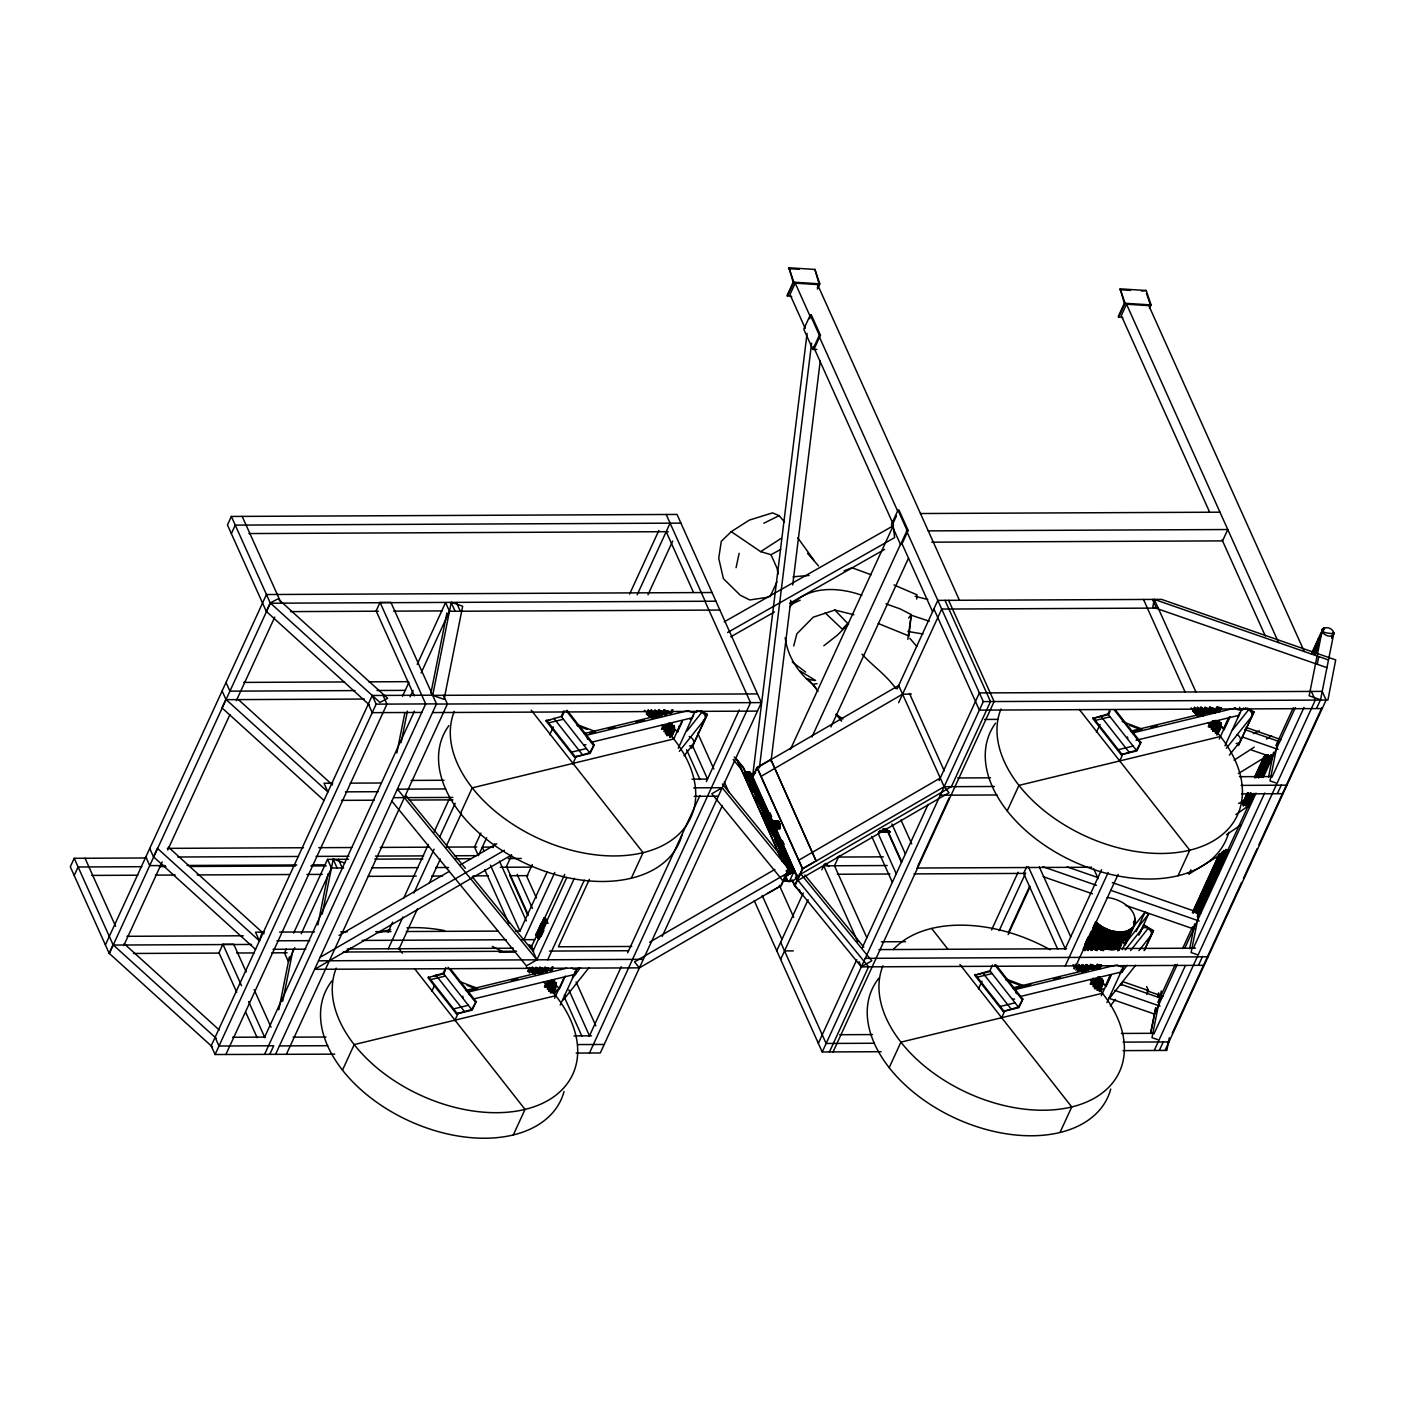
<?xml version="1.0" encoding="UTF-8"?>
<svg xmlns="http://www.w3.org/2000/svg" width="1406" height="1406" viewBox="0 0 1406 1406"><rect width="100%" height="100%" fill="white"/><g stroke="black" fill="none" stroke-linecap="round" stroke-linejoin="round"><path stroke-width="1.5" d="M907.819 639.379L911.264 614.598L900.051 608.851L885.973 603.859M1125.362 944.832L1134.466 925.06C1138.825 909.77 1120.371 898.662 1107.19 897.538M1331.728 638.359L1333.556 632.261L1331.763 636.338M795.954 874.919L749.697 772.14L797.009 876.202L774.478 825.076M916.712 599.097L917.011 594.843L893.988 584.949M908.944 636.233L911.264 614.598L908.628 618.025M751.525 774.987L751.173 773.282L772.861 821.561M1333.521 632.173C1329.074 621.856 1309.548 632.665 1333.749 633.667M752.72 775.567L807.062 333.415M759.398 767.94L811.596 343.205M771.015 761.349L790.559 602.348M792.703 584.931L820.278 360.586M797.009 876.202L750.119 772.333M1333.714 633.842L1320.533 699.731L1316.631 708.255M1169.3 1037.751L1166.857 1050.423L1123.025 1050.633M278.81 1009.772L289.355 956.871M282.711 1001.265L292.852 950.491M317.879 924.902L328.073 873.882M322.255 914.041L333.24 859.031L344.646 862.985M396.826 753.018L404.858 712.824M401.114 742.632L407.406 711.102M430.869 693.369L446.932 612.893M432.679 695.372L451.273 602.278L462.679 606.232L444.085 699.344L432.679 695.372L757.465 693.914M1328.477 659.941L1154.308 599.413L1152.779 607.128L1326.948 667.657M1155.697 1007.926L1150.618 1033.41L1155.714 1008.084M1157.823 997.311L1158.667 993.058M1161.303 990.914L1151.989 1037.646L1157.683 1039.614M1189.669 948.663L1194.608 923.9M1198.931 913.32L1191.11 952.53L1196.805 954.516M1268.563 777.026L1273.52 752.263M1277.843 741.683L1270.005 780.892L1275.717 782.861M1315.401 653.315L1318.371 638.447M1317.229 664.282L1318.758 656.567M1157.823 997.539L1158.667 993.321M736.076 567.673L739.134 553.331M793.722 645.952L796.851 633.842L813.266 617.164L834.865 610.063L853.864 614.721M1333.661 634.071C1332.519 638.851 1321.183 634.897 1322.308 629.958L1309.144 695.777L1320.533 699.731M796.921 876.641C796.112 880.736 785.339 885.077 785.181 877.063M255.523 949.384L153.5 856.816L157.402 848.31L259.442 940.878L262.114 932.16M1187.56 873.372L1189.265 873.829L1190.935 869.822M796.956 875.147C793.986 869.295 781.508 876.694 787.044 881.07M146.663 857.976L74.219 858.31L70.3 866.817L109.281 953.584L270.356 603.209L231.357 516.441L677.024 514.438L761.367 702.596L600.292 1052.971L576.161 1053.076M231.357 516.441L227.456 524.965L266.437 611.715M74.202 875.499L78.103 866.992L141.778 866.694M231.357 533.63L235.259 525.123L680.926 523.12M105.397 944.902L266.455 594.527L712.121 592.524M270.216 602.91L379.901 702.42L387.704 698.36L278.019 598.851L270.216 602.91L266.314 611.417L369.532 705.074M123.781 945.57L162.217 861.948M167.701 850.015L229.934 714.635M236.331 700.698L274.768 617.093M246.155 971.88L233.73 944.234L222.904 944.27L219.002 952.793L236.753 992.285M761.367 702.596L436.581 704.055L390.886 602.366L380.059 602.418L376.14 610.925L414.313 695.865M432.609 695.197L372.256 695.478L211.181 1045.853L215.083 1054.518L334.769 1054.166M215.083 1054.518L376.14 704.142L372.256 695.478M225.909 1054.465L386.966 704.09L383.065 695.425M286.349 948.98L284.504 952.969L288.406 961.651L294.821 947.697M293.661 933.057L327.545 859.347L348.495 859.259M402.538 696.216L408.953 682.279M417.195 664.353L445.579 602.594L449.481 611.276L421.097 673.017M301.236 933.76L331.447 868.029L327.545 859.347M410.095 696.919L413.065 690.487M264.381 1037.663L414.454 711.172M264.609 1054.307L425.684 703.931L380.059 602.418M269.811 1054.272L273.713 1045.765L219.002 1046.011L215.1 1037.329M275.523 1054.43L436.51 703.879L376.14 704.142M286.349 1054.377L447.407 704.002L443.505 695.337M388.056 932.143L392.643 922.178M403.645 898.258L428.373 844.444M433.874 832.493L449.445 798.608M388.302 948.786L402.96 916.905M413.944 892.986L434.103 849.136M439.603 837.168L455.175 803.301M342.466 1070.142L354.207 1044.605L555.757 995.694M460.5 813.389L472.24 787.852L673.79 738.941M399.128 948.734L417.441 908.874M429.357 882.968L440.359 859.048M446.774 845.094L461.432 813.213M480.922 833.037L474.507 846.992L478.409 855.656L486.652 837.73M445.843 967.486L443.206 973.233L428.004 977.68L456.475 1013.937L472.223 1010.106L476.124 1001.599L450.377 968.787M567.057 710.311L594.158 744.846L590.239 753.352L574.492 757.184L546.038 720.927L561.222 716.48L563.876 710.733M492.891 847.642L494.736 843.653M431.73 991.441L434.419 985.606M549.746 734.688L553.331 726.902M445.315 970.439L443.751 973.848L433.909 976.239M561.785 717.095L564.14 711.998M629.589 594.123L658.887 530.413M506.125 867.238L511.608 855.305M637.146 594.843L670.1 523.173M791.666 296.648L787.044 295.506L793.16 282.167L788.959 267.773L814.918 269.425L819.803 283.836L817.361 289.161M647.973 594.791L672.683 541.046M456.475 1013.937L471.66 1009.49L476.124 1001.599M574.492 757.184L589.694 752.737L594.158 744.846M787.325 296.367L793.845 282.184L788.959 267.773M454.718 1020.721L458.303 1012.935M572.734 763.968L576.319 756.182M959.454 600.292L817.571 284.574L795.234 283.151L790.014 294.504L805.251 328.424M532.276 864.62L526.811 876.518L536.459 897.995M459.446 981.493L477.46 988.33L477.073 989.174L467.073 985.378M814.918 269.425L818.468 281.885M519.763 931.545L547.25 871.755M817.378 287.632L819.118 283.819M814.32 348.565L820.454 335.226L811.35 314.979L810.278 314.997L803.757 329.18L812.844 349.426L816.851 349.409M523.665 940.227L554.808 872.458M809.61 318.793L811.35 314.979M535.95 934.691L541.328 923.004M536.108 935.06L544.175 917.52L547.707 922.881M536.284 935.429L544.35 917.89M564.72 874.409L530.818 948.154L529.254 944.674M536.653 936.15L544.72 918.61M536.864 936.519L544.913 918.979M537.057 936.871L545.124 919.331M537.285 937.24L545.352 919.7M537.514 937.591L545.581 920.051M537.742 937.943L545.809 920.42M537.988 938.312L546.055 920.772M538.252 938.663L546.319 921.123M391.923 801.209L526.459 965.887L536.881 959.823L532.979 951.159L566.811 877.537M538.779 939.366L546.846 921.826M539.957 937.767L543.542 929.981M541.134 936.168L543.823 930.315M812.844 349.426L819.364 335.243L810.278 314.997M527.795 971.318L529.587 967.416M646.356 713.861L648.148 709.942M528.146 971.651L529.939 967.75M646.69 714.195L648.5 710.276M647.041 714.512L648.834 710.592M647.393 714.828L649.203 710.926M529.201 972.618L530.993 968.716M647.762 715.144L649.554 711.243M529.57 972.917L532.259 967.082M648.131 715.461L649.923 711.559M530.835 971.282L532.628 967.381M648.5 715.777L651.206 709.907M531.222 971.599L533.015 967.697M574.369 878.258L536.881 959.823L397.459 789.17L445.737 788.942M648.887 716.076L651.576 710.206M531.609 971.898L533.401 967.996M649.273 716.375L651.962 710.522M531.995 972.196L533.788 968.295M649.66 716.673L652.366 710.803M532.399 972.477L534.192 968.593M650.064 716.972L652.753 711.102M532.804 972.776L534.596 968.875M650.468 717.253L653.157 711.383M533.208 973.057L535.897 967.205M651.769 715.584L653.579 711.682M533.63 973.339L536.319 967.486M651.294 717.816L654.88 709.995M534.052 973.602L536.74 967.767M651.716 718.097L655.301 710.276M534.473 973.883L537.162 968.031M652.138 718.361L655.741 710.54M534.913 974.147L537.584 968.295M652.56 718.624L656.163 710.803M535.335 974.393L538.023 968.558M653.895 716.937L656.602 711.067M536.67 972.706L538.463 968.804M654.335 717.183L657.041 711.313M537.11 972.952L539.799 967.1M654.774 717.429L657.481 711.559M537.567 973.198L540.255 967.346M655.231 717.675L658.816 709.854M538.006 973.427L540.695 967.574M656.567 715.953L659.273 710.083M538.463 973.655L541.152 967.82M657.024 716.181L659.73 710.311M538.92 973.883L541.609 968.031M657.481 716.41L660.187 710.54M539.377 974.094L542.066 968.259M657.938 716.621L660.644 710.751M539.851 974.305L542.523 968.47M658.412 716.832L661.101 710.961M541.205 972.565L542.997 968.664M658.869 717.042L661.576 711.172M541.679 972.776L543.472 968.875M547.707 959.771L584.281 880.209M659.344 717.236L662.033 711.366M542.136 972.97L544.825 967.117M660.715 715.478L662.507 711.559M542.611 973.145L545.3 967.31M661.189 715.672L663.878 709.802M543.981 971.388L545.774 967.486M661.664 715.847L664.353 709.977M544.456 971.546L546.249 967.662M663.034 714.055L664.827 710.153M544.948 971.722L546.723 967.82M663.509 714.23L665.302 710.311M545.423 971.88L547.215 967.978M663.984 714.389L665.794 710.469M545.897 972.038L547.69 968.136M664.476 714.547L666.268 710.628M546.372 972.179L548.164 968.277M589.378 879.383L558.393 946.783L631.733 946.466M664.95 714.687L666.743 710.768M546.864 972.319L548.656 968.418M665.425 714.828L667.235 710.909M665.917 714.951L667.709 711.049M666.391 715.092L668.202 711.172M550.168 970.948L551.96 967.064M661.541 729.099L663.351 725.197M550.642 971.054L552.435 967.152M662.033 729.204L663.825 725.285M551.117 971.142L552.91 967.24M662.507 729.292L664.3 725.373M544.438 986.801L546.231 982.917M551.609 971.23L553.402 967.328M662.982 729.363L664.774 725.461M670.17 713.721L671.98 709.819M544.913 986.889L546.706 982.987M663.456 729.45L665.266 725.531M670.662 713.791L672.455 709.889M545.387 986.942L547.18 983.058M663.931 729.503L665.741 725.601M671.137 713.861L672.929 709.96M545.862 987.012L548.551 981.16M664.405 729.573L666.216 725.654M546.336 987.065L549.025 981.212M663.984 731.577L666.69 725.707M546.811 987.1L549.5 981.265M664.458 731.612L668.061 723.791M547.268 987.135L549.957 981.3M664.915 731.647L668.518 723.826M547.742 987.17L550.431 981.318M665.39 731.682L668.992 723.862M547.303 989.139L550.888 981.335M665.846 731.7L669.449 723.879M547.76 989.156L551.345 981.353M665.407 733.668L669.906 723.897M548.217 989.156L551.802 981.353M665.864 733.686L670.363 723.897M548.674 989.156L552.259 981.353M666.321 733.686L670.82 723.897M549.131 989.139L552.716 981.353M548.674 991.072L553.156 981.335M666.778 733.668L671.277 723.897M667.217 733.651L671.716 723.879M549.113 991.054L553.595 981.3M666.76 735.584L672.156 723.844M549.553 991.019L554.034 981.283M549.992 990.984L554.474 981.23M667.2 735.549L671.699 725.777M667.639 735.514L672.138 725.724M550.414 990.931L554.895 981.195M668.061 735.461L672.56 725.689M550.853 990.878L554.439 983.075M668.483 735.408L672.982 725.619M550.379 992.759L554.843 983.022M550.783 992.689L555.265 982.952M668.905 735.338L673.404 725.566M551.187 992.618L555.669 982.864M669.326 735.268L673.826 725.496M551.591 992.531L556.073 982.776M669.731 735.197L674.23 725.408M670.135 735.11L673.738 727.289M551.996 992.443L556.477 982.689M669.643 736.972L674.124 727.201M552.4 992.337L555.968 984.534M670.029 736.867L674.529 727.095M552.417 992.97L556.354 984.428M670.064 737.465L674.564 727.693M553.156 992.109L555.845 986.274M670.803 736.656L674.388 728.835M553.542 991.986L556.214 986.151M671.172 736.533L673.861 730.663M553.894 991.863L555.686 987.961M671.541 736.41L674.23 730.54M671.892 736.269L674.599 730.399M679.309 725.777L677.446 732.087L682.472 721.137M554.597 998.19L563.753 978.26M673.544 739.451L681.787 721.506M551.837 980.228L559.412 988.84L565.282 976.08M560.238 1005.009L576.741 969.121M678.272 748.256L694.757 712.367M513.295 1134.941L525.036 1109.404L414.559 968.664M631.329 878.188L643.069 852.651L531.24 710.188M707.323 714.353L691.699 747.887L707.323 714.353L700.838 710.557M589.237 1036.38L621.259 966.695M627.674 952.776L699.96 795.497M706.374 781.56L739.31 709.889M589.466 1053.024L750.54 702.649L705.039 601.434M736.99 759.609L782.298 861.228L736.99 759.609L743.51 767.588L791.226 873.302M662.191 936.431L722.332 805.603M753.44 775.093L756.92 767.535L770.822 759.451L816.13 861.07L770.822 759.451M753.282 776.235L757.236 767.641L898.68 685.495L944.164 786.71L949.05 792.703L797.184 880.894M897.995 510.202L891.474 524.385L900.561 544.632L907.098 530.449L897.995 510.202L899.067 510.202L908.171 530.449L902.037 543.77M892.951 523.524L896.448 515.914M790.436 749.38L893.601 524.983M811.93 736.955L900.473 544.315M830.928 726.955L908.522 558.147M767.465 893.495L781.174 885.833L788.994 868.803L782.474 860.824M789.328 881.544L793.23 873.038L747.64 771.824L744.424 772.544M801.297 893.337L794.583 885.762L802.404 868.75L816.306 860.665M1204.169 965.324L861.351 966.871L795.005 885.639L802.721 868.855L944.164 786.71L994.393 786.481M776.745 950.755L803.283 893.021M897.116 688.905L937.802 600.38L1161.532 599.378L1335.7 659.906L1327.914 700.047L983.286 701.594L822.229 1051.969L881.175 1051.706M780.629 959.437L808.099 899.717M821.825 869.857L824.566 863.882M898.662 702.684L941.704 609.062L1158.21 608.095M834.479 865.815L839.048 855.867M1122.867 317.721L1118.245 316.578L1124.361 303.239L1120.16 288.845L1146.189 290.497L1151.092 304.909L1149.458 308.459M1118.526 317.44L1125.046 303.257L1120.16 288.845M1304.293 651.54L1148.843 305.647L1126.522 304.223L1121.303 315.577L1209.476 511.784M1146.189 290.497L1141.461 291.077M818.327 1043.305L856.764 959.683M862.247 947.749L928.136 804.408M939.12 780.523L979.384 692.93L1322.202 691.383L1326.104 700.065L1165.047 1050.44M829.435 1051.934L868.574 966.836L795.409 877.274L951.387 786.675L990.509 701.559L945.025 600.344M917.802 866.078L949.173 797.817M833.055 1051.934L994.112 701.559L948.628 600.344M889.172 1067.681L900.912 1042.145L1102.462 993.251M1007.188 810.928L1018.928 785.392L1220.496 736.498M991.582 929.928L1018.12 872.195M995.729 964.621L1022.83 999.139L1018.928 1007.663L1003.181 1011.476L974.71 975.219L989.912 970.773L992.548 965.026M1115.116 709.591L1140.864 742.386L1136.944 750.909L1121.197 754.723L1092.743 718.466L1107.928 714.02L1109.686 710.188M1026.784 866.606L1023.638 873.407L1057.751 949.278M999.139 930.649L1025.677 872.915M978.435 988.98L982.003 981.195M1096.452 732.227L1100.037 724.442M1008.893 931.422L1029.667 886.255M1110.055 711.243L1108.49 714.652L1092.743 718.466M1008.137 934.568L1030.106 886.799M1003.181 1011.476L1018.366 1007.03L1022.83 999.139M1121.197 754.723L1136.399 750.277L1140.864 742.386M1001.423 1018.278L1004.991 1010.492M1119.44 761.525L1123.025 753.739M1023.779 986.731L1024.166 985.87L1006.151 979.033M1064.992 949.314L1101.566 869.752M1065.238 965.957L1108.209 872.458M1073.832 968.207L1075.625 964.305M1084.588 944.814L1088.174 937.029M1074.166 968.541L1075.959 964.639M1083.13 949.05L1091.197 931.51M1092.989 927.626L1095.661 921.774L1102.216 926.87L1110.512 930.614L1119.088 932.125L1126.364 931.317L1132.603 927.749L1145.029 912.195L1148.491 914.216L1138.825 935.236M1192.727 711.067L1194.52 707.165M1074.5 968.875L1118.122 874.409M1193.061 711.401L1194.854 707.499M1083.798 949.718L1096.346 922.424M1193.395 711.735L1195.205 707.816M1084.149 950.034L1096.698 922.758M1193.747 712.051L1195.539 708.149M1084.501 950.351L1097.049 923.074M1194.098 712.385L1195.891 708.466M1075.906 970.158L1078.595 964.305M1084.87 950.667L1097.401 923.39M1194.467 712.701L1196.26 708.782M1077.172 968.523L1078.964 964.621M1086.135 949.032L1097.77 923.707M1194.836 713.018L1197.525 707.148M1077.541 968.839L1079.333 964.938M1086.504 949.349L1098.156 924.023M1196.102 711.366L1197.894 707.446M1077.927 969.138L1079.72 965.237M1086.891 949.648L1098.525 924.322M1195.592 713.633L1198.281 707.763M1077.418 971.388L1080.107 965.535M1087.277 949.964L1098.912 924.621M1195.979 713.932L1198.668 708.062M1077.804 971.687L1080.493 965.834M1087.664 950.245L1099.316 924.92M1196.365 714.23L1199.072 708.36M1079.105 970.035L1080.898 966.133M1088.068 950.544L1099.703 925.218M1196.77 714.512L1199.459 708.659M1079.509 970.316L1082.198 964.481M1089.369 948.892L1100.107 925.5M1197.174 714.81L1200.759 706.99M1079.913 970.597L1082.602 964.762M1089.773 949.173L1100.529 925.781M1197.578 715.092L1201.181 707.271M1080.335 970.878L1083.024 965.043M1090.195 949.454L1100.933 926.062M1198 715.373L1201.585 707.552M1080.757 971.159L1083.446 965.307M1090.599 949.718L1101.355 926.343M1198.422 715.636L1202.007 707.816M1081.179 971.423L1083.868 965.571M1091.038 949.999L1101.777 926.607M1198.843 715.918L1202.429 708.079M1081.601 971.687L1084.29 965.834M1091.46 950.263L1102.216 926.87M1200.162 714.213L1202.868 708.343M1082.04 971.95L1084.729 966.098M1091.9 950.509L1102.638 927.134M1200.601 714.476L1203.29 708.606M1082.479 972.196L1086.065 964.411M1093.235 948.822L1103.077 927.38M1201.04 714.723L1203.729 708.87M1083.815 970.492L1086.504 964.657M1093.675 949.068L1103.534 927.626M1201.48 714.986L1205.083 707.148M1084.254 970.738L1086.943 964.885M1094.114 949.314L1103.974 927.872M1201.919 715.215L1205.522 707.394M1084.711 970.966L1087.4 965.131M1094.571 949.542L1104.431 928.101M1202.376 715.461L1205.979 707.64M1085.168 971.212L1087.857 965.36M1095.028 949.771L1104.87 928.347M1202.833 715.689L1206.436 707.868M1085.625 971.423L1088.314 965.588M1095.485 949.999L1105.327 928.558M1203.29 715.918L1206.893 708.079M1086.082 971.651L1088.771 965.799M1095.942 950.21L1105.801 928.786M1204.643 714.178L1207.35 708.308M1087.436 969.912L1089.228 966.01M1096.399 950.421L1106.258 928.997M1205.118 714.389L1207.807 708.519M1087.91 970.122L1090.599 964.27M1096.873 950.632L1106.715 929.208M1206.471 712.631L1208.281 708.729M1088.367 970.316L1091.056 964.463M1098.227 948.874L1107.19 929.401M1206.946 712.824L1209.635 706.972M1089.738 968.558L1091.531 964.657M1098.701 949.068L1107.664 929.594M1207.42 713.018L1210.109 707.165M1090.212 968.752L1092.005 964.85M1099.176 949.261L1108.139 929.77M1207.877 713.211L1210.584 707.341M1090.687 968.927L1092.48 965.026M1099.65 949.437L1108.613 929.964M1208.352 713.387L1211.058 707.517M1091.161 969.103L1092.954 965.201M1100.125 949.612L1109.088 930.139M1208.844 713.563L1211.533 707.693M1091.636 969.261L1093.429 965.377M1100.599 949.788L1109.562 930.297M1209.318 713.738L1212.007 707.868M1092.128 969.419L1093.921 965.535M1101.074 949.946L1110.037 930.456M1210.689 711.928L1212.482 708.026M1092.603 969.578L1094.395 965.676M1101.566 950.087L1110.512 930.614M1211.164 712.086L1212.974 708.185M1093.077 969.718L1094.87 965.834M1102.04 950.245L1111.004 930.754M1211.656 712.227L1213.448 708.325M1093.569 969.859L1095.362 965.975M1102.515 950.386L1111.478 930.895M1212.13 712.367L1213.94 708.466M1094.044 969.999L1095.836 966.098M1103.007 950.509L1111.97 931.036M1212.622 712.508L1214.415 708.589M1095.415 968.172L1097.207 964.27M1103.482 950.632L1112.445 931.159M1213.097 712.631L1214.889 708.712M1095.907 968.295L1097.699 964.393M1104.87 948.804L1112.919 931.264M1213.571 712.754L1215.382 708.835M1096.381 968.4L1098.174 964.498M1105.344 948.909L1113.411 931.387M1214.063 712.86L1216.752 706.99M1096.873 968.506L1098.666 964.604M1105.819 949.015L1113.886 931.475M1208.246 726.656L1210.039 722.737M1214.538 712.965L1217.245 707.095M1090.177 984.182L1092.866 978.348M1097.348 968.593L1099.14 964.709M1106.311 949.12L1114.378 931.58M1208.721 726.744L1210.531 722.842M1215.03 713.053L1217.719 707.183M1090.669 984.27L1093.341 978.435M1097.822 968.681L1099.615 964.797M1106.786 949.208L1114.853 931.668M1209.213 726.832L1211.005 722.93M1216.401 711.19L1218.194 707.271M1091.144 984.358L1093.833 978.506M1098.314 968.769L1100.107 964.868M1107.26 949.278L1115.327 931.756M1209.687 726.92L1212.376 721.05M1216.875 711.278L1218.686 707.359M1091.618 984.428L1094.307 978.576M1098.789 968.839L1100.582 964.938M1107.735 949.366L1115.802 931.827M1210.162 726.99L1212.868 721.12M1217.35 711.348L1219.16 707.429M1092.093 984.499L1094.782 978.646M1099.264 968.91L1101.056 965.008M1108.227 949.419L1116.276 931.897M1210.636 727.06L1213.343 721.19M1217.842 711.418L1219.635 707.499M1092.567 984.552L1095.256 978.717M1099.738 968.962L1101.531 965.078M1108.701 949.489L1116.751 931.95M1211.111 727.113L1213.817 721.243M1218.317 711.471L1220.109 707.552M1093.042 984.604L1095.731 978.752M1109.158 949.542L1117.225 932.002M1211.585 727.166L1214.292 721.296M1218.774 711.524L1220.584 707.605M1093.517 984.657L1096.205 978.804M1109.633 949.577L1117.7 932.037M1211.164 729.169L1214.749 721.348M1219.248 711.559L1221.058 707.657M1093.077 986.625L1096.662 978.84M1110.107 949.612L1118.174 932.073M1211.62 729.204L1215.223 721.383M1219.723 711.594L1221.515 707.693M1093.552 986.66L1098.033 976.924M1110.564 949.648L1118.631 932.108M1212.095 729.239L1215.68 721.401M1094.009 986.678L1098.49 976.942M1111.039 949.665L1119.088 932.125M1212.552 729.257L1216.155 721.436M1094.466 986.696L1098.947 976.959M1111.496 949.683L1119.563 932.143M1094.923 986.696L1099.404 976.959M1111.953 949.683L1120.02 932.143M1213.009 729.257L1216.612 721.436M1212.57 731.225L1217.069 721.454M1094.483 988.646L1099.861 976.959M1112.41 949.683L1120.459 932.143M1213.027 731.225L1217.526 721.436M1094.94 988.646L1100.318 976.942M1112.849 949.665L1120.916 932.125M1213.483 731.208L1217.965 721.436M1095.379 988.629L1099.861 978.875M1113.306 949.648L1121.355 932.108M1213.923 731.19L1218.422 721.419M1095.819 988.594L1100.3 978.857M1113.745 949.63L1121.812 932.09M1214.362 731.173L1218.861 721.401M1096.258 988.559L1100.74 978.822M1114.185 949.595L1122.234 932.055M1214.802 731.138L1219.301 721.366M1096.698 988.523L1101.179 978.787M1114.607 949.56L1122.673 932.02M1215.241 731.102L1219.74 721.313M1097.119 988.471L1101.601 978.734M1115.046 949.507L1123.113 931.967M1215.663 731.05L1219.266 723.229M1097.541 988.418L1102.023 978.681M1115.468 949.454L1123.535 931.914M1097.067 990.299L1101.548 980.562M1115.889 949.384L1123.956 931.862M1215.188 732.948L1219.687 723.176M1097.488 990.228L1101.97 980.492M1116.294 949.314L1124.361 931.791M1215.61 732.895L1220.109 723.106M1216.032 732.825L1220.513 723.035M1097.893 990.158L1102.374 980.421M1116.716 949.243L1124.782 931.703M1216.436 732.737L1220.935 722.965M1098.297 990.07L1102.779 980.333M1117.12 949.155L1125.187 931.616M1216.84 732.667L1221.339 722.877M1098.701 989.982L1103.183 980.246M1117.506 949.068L1125.573 931.528M1217.245 732.561L1220.83 724.74M1099.088 989.877L1102.673 982.091M1117.911 948.962L1125.978 931.422M1217.631 732.473L1221.234 724.635M1099.105 990.509L1103.06 981.986M1117.928 949.595L1126.364 931.317M1216.77 735.022L1221.269 725.232M1099.861 989.666L1103.446 981.863M1117.788 950.684L1126.733 931.211M1217.491 734.196L1221.093 726.375M1099.334 991.494L1102.919 983.69M1118.157 950.579L1119.949 946.677M1121.742 942.776L1127.12 931.088M1218.774 732.122L1221.463 726.252M1099.703 991.353L1103.288 983.567M1118.526 950.438L1120.318 946.537M1122.111 942.653L1127.489 930.965M1118.877 950.298L1121.566 944.463M1123.359 940.561L1127.84 930.825M1123.71 940.421L1128.192 930.684M1123.166 942.213L1128.877 930.368M1124.747 939.946L1129.211 930.21M1125.96 937.837L1129.545 930.034M1126.276 937.661L1130.178 929.682M1127.788 935.342L1130.477 929.489M1133.535 922.74L1135.327 918.839M1128.087 935.131L1131.057 929.085M1133.588 923.092L1135.38 919.19M1110.494 974.604L1105.467 985.553L1106.118 986.379L1111.144 975.448M1124.448 944.252L1131.619 928.663M1230.022 716.867L1224.151 729.626L1223.484 728.8L1227.684 719.679M1124.712 944.024L1132.129 928.224M1133.658 924.814L1135.45 920.912M1101.302 995.729L1110.459 975.799M1122.287 949.683L1124.976 943.83L1148.491 914.216M1125.204 943.567L1132.603 927.749M1133.64 925.148L1135.433 921.264M1219.318 738.994L1229.406 717.06M1124.782 945.043L1134.466 925.06M1136.066 931.668L1145.029 912.195M1106.944 1002.566L1123.429 966.678M1224.96 745.813L1241.463 709.925L1239.424 707.323M1140.196 932.688L1143.763 924.937L1153.482 930.631L1144.572 949.999M1121.004 985.413L1122.744 981.634L1148.456 990.562L1146.716 994.341M1060.001 1132.48L1071.741 1106.944L959.911 964.481M1178.035 875.727L1189.775 850.191L1079.298 709.45M1144.08 950.614L1153.482 930.631M1254.029 711.911L1238.405 745.426L1254.029 711.911L1247.544 708.114M1192.358 912.635L1218.984 854.584M1242.693 803.142L1247.403 792.72M1254.591 777.272L1264.012 756.604M1311.323 653.843L1323.116 628.552M1193.255 911.668L1219.758 853.583M1242.676 804.179L1247.21 793.863M1254.539 777.799L1264.609 756.217M1312.22 652.876L1323.521 628.236M1192.903 912.793L1219.81 854.022M1242.728 804.443L1247.263 794.302M1254.96 777.5L1265.628 754.758L1255.716 777.114M1312.325 653.315L1324.013 627.99M1193.237 912.635L1219.916 854.479M1243.66 803.107L1248.3 792.756M1312.448 653.685L1324.382 627.849M1193.606 912.758L1220.057 854.848M1243.976 803.353L1248.423 793.125M1255.874 777.465L1265.822 755.303M1312.606 654.054L1319.9 637.779M1321.728 633.79L1324.557 627.797M1194.766 911.211L1221.146 853.214M1243.273 805.708L1248.598 793.494M1256.033 777.746L1265.998 755.672M1313.731 652.419L1318.16 642.19M1194.942 911.492L1222.394 851.755M1243.379 805.884L1248.809 793.845M1257.175 776.112L1266.208 756.024M1313.907 652.683L1318.371 642.56M1195.135 911.756L1222.464 851.843M1244.556 804.25L1249.003 794.126M1257.368 776.376L1266.384 756.287M1314.1 652.946L1318.547 642.823M1195.346 912.019L1222.658 852.124M1244.767 804.513L1249.196 794.39M1257.579 776.639L1267.65 754.741M1314.311 653.21L1317.826 645.073M1195.575 912.266L1223.782 850.384M1244.995 804.759L1250.409 792.738M1257.808 776.903L1267.72 754.829M1318.055 645.336L1314.962 653.878M1195.733 912.441L1224.028 850.63M1245.154 804.935L1250.567 792.914M1257.966 777.061L1267.948 755.075M1195.996 912.687L1224.187 850.806M1245.417 805.181L1250.725 793.072M1258.229 777.307L1268.124 755.25M1196.172 912.846L1224.45 851.052M1245.593 805.339L1250.988 793.318M1258.405 777.465L1268.388 755.497M1315.155 654.036L1316.895 649.976M1196.471 913.074L1224.644 851.21M1245.874 805.568L1251.182 793.476M1258.686 777.694L1268.563 755.637M1196.664 913.215L1225.839 849.435M1246.085 805.708L1251.463 793.705M1258.792 777.764L1268.862 755.866M1196.963 913.425L1226.05 849.593M1246.384 805.937L1251.674 793.845M1260.11 776.059L1269.056 756.024M1197.174 913.566L1226.348 849.786M1246.595 806.06L1251.973 794.056M1260.321 776.2L1269.372 756.235M1197.385 913.707L1226.559 849.927M1246.806 806.2L1252.184 794.179M1260.532 776.34L1269.583 756.358M1197.719 913.882L1226.788 850.05M1247.14 806.376L1252.412 794.32M1260.866 776.516L1269.794 756.498M1197.947 914.005L1227.122 850.243M1247.368 806.499L1252.746 794.495M1261.094 776.639L1271.165 754.741M1198.176 914.111L1227.35 850.349M1247.597 806.622L1252.974 794.618M1261.323 776.745L1271.27 754.794M1157.841 1002.373L1175.24 964.551M1182.551 948.628L1192.622 926.73M1197.191 916.765L1253.941 793.336M1261.252 777.413L1271.727 755.004M1275.892 745.567L1293.292 707.745M1199.564 912.336L1228.036 850.665M1248.053 806.816L1253.66 794.917M1261.78 776.956L1271.973 755.11L1262.026 777.043M1199.793 912.424L1228.282 850.753M1248.3 806.921L1253.906 795.005M1200.039 912.512L1210.215 890.648M1211.919 886.624L1218.58 872.775L1215.944 878.785M1220.162 868.715L1228.528 850.841M1248.528 806.991L1252.43 799.118M1262.254 777.131L1267.878 765.233M1269.583 761.208L1271.657 757.307M1154.484 1014.077L1177.349 964.305M1184.678 948.382L1256.05 793.089M1263.379 777.167L1295.401 707.499M1331.869 636.777L1333.644 632.542M1331.921 637.393L1333.732 632.981M1153.975 1033.849L1185.1 966.168M1193.325 948.242L1264.715 792.966M1272.026 777.043L1304.065 707.359M1154.221 1050.493L1315.278 700.118L1311.376 691.436M1159.475 1050.106L1163.395 1041.6M1198.597 965.008L1202.517 956.484M1277.509 793.371L1281.411 784.847M1172.27 1033.217L1241.603 882.423M1243.414 878.451L1257.105 848.679M1258.932 844.707L1321.868 707.798M769.978 596.794L776.903 581.979M687.095 730.874L701.981 712.121M679.309 751.314L705.004 718.941M684.072 755.83L693.527 743.915M554.86 992.741L557.567 989.332M572.365 977.978L580.485 967.75M564.579 998.418L588.921 967.75M1232.447 730.118L1248.686 709.679M1226.383 748.273L1251.709 716.498M1229.406 755.092L1240.233 741.454M1133.06 927.257L1121.513 941.809L1124.976 943.83M1143.763 924.937L1152.99 931.264M1125.204 949.981L1141.444 929.542A5.677 4.323 38.4 0 1 1149.317 929.278A5.677 4.323 38.4 0 1 1149.598 936.835M1130.547 950.561L1148.122 928.417M1121.777 972.108L1127.19 965.307M1138.983 950.561L1151.163 935.236M1111.285 995.975L1135.626 965.307M1110.301 1005.923L1115.52 999.332M789.996 606.707C807.606 585.599 837.958 586.759 861.843 595.283M784.495 521.96L779.135 515.633L772.562 512.874L749.38 520.079L731.243 531.661L721.278 541.328L718.73 558.305L723.405 578.639L740.206 595.177L749.767 599.958L768.238 597.181M848.591 623.983L837.273 635.248L823.828 645.758M1240.619 825.111L1226.419 834.707M1235.909 814.566L1249.846 804.83M1266.437 739.081L1271.551 735.654M731.243 531.661L760.664 551.644L781.015 538.463M1234.134 760.136L1254.24 747.166M1268.546 755.075L1238.37 773.564M1189.265 873.829L1228.809 849.663M339.074 935.359L449.235 871.386M460.623 864.76L496.722 843.811M320.181 957.275L504.42 850.279M511.538 854.971L314.645 969.314L639.414 967.855L780.875 885.71L788.59 868.926L722.227 787.712L693.703 787.835M722.227 787.712L711.805 793.757L783.054 880.964M751.788 774.97L755.549 772.773M761.138 776.323L902.582 694.177L911.334 694.125M649.625 942.178L774.899 869.4M798.819 860.191L940.263 778.028M786.393 873.671L634.528 961.88L639.414 967.855M724.231 621.839L893.197 525.826L894.62 537.602L727.552 632.524M730.786 636.795L774.442 611.979M789.645 603.35L884.567 549.412M1238.581 803.529L1244.24 800.383M760.664 551.644L771.015 554.702L780.664 549.43M763.827 523.243L779.135 515.633M1253.396 733.633L1259.196 730.821M800.155 600.274L792.457 603.701L790.436 600.292M844.022 570.924L851.983 567.743L871.158 574.773M744.67 772.439L753.827 792.193M745.145 772.263L790.98 873.372M546.038 720.927L549.974 719.96M548.621 722.86L563.419 719.257M584.545 733.475L672.771 712.069M589.413 733.053L595.494 731.577L577.479 724.74M608.429 728.818L614.738 727.289M635.74 722.192L644.141 720.153M654.651 717.605L660.943 716.076M686.849 710.909L586.021 735.373A5.677 3.41 76.4 0 1 587.655 739.292M591.451 742.227L692.279 717.763M571.609 752.14L586.407 748.554M1095.327 720.399L1110.125 716.814M1131.25 731.015L1221.568 709.099M1132.076 731.577L1140.178 729.609M1150.934 727.377L1157.243 725.848M1197.139 716.164L1203.448 714.635M1235.646 707.939L1132.726 732.913A5.677 3.41 76.4 0 1 1133.447 734.073M1136.066 740.294L1238.985 715.32M1118.315 749.697L1133.113 746.094M430.588 979.613L445.386 976.01M466.528 990.228L552.646 969.332M469.376 990.299L477.46 988.33M511.415 980.474L517.707 978.945M467.987 992.126L566.723 968.172M473.435 998.981L574.263 974.516M453.576 1008.893L468.374 1005.308M974.71 975.219L990.457 971.405M977.293 977.152L992.091 973.567M1013.216 987.768L1101.443 966.361M1016.063 987.838L1024.166 985.87M1024.499 986.168L1030.809 984.639M1053.92 979.033L1060.212 977.504M1115.52 965.201L1014.693 989.666A5.677 3.41 76.4 0 1 1015.431 990.826M1020.141 996.538L1120.951 972.073M1000.281 1006.45L1015.079 1002.847M745.988 772.035L791.824 873.179M785.181 637.744C787.641 656.76 798.204 672.595 812.844 684.441L817.009 683.615M746.463 771.929L792.07 873.126M746.709 771.894L792.422 873.073M747.061 771.859L792.773 873.056M793.072 576.794L809.083 575.458M747.289 771.841L793.002 873.038M747.517 771.824L749.697 772.14M819.364 335.243L820.454 335.226M920.455 513.524L1219.969 512.188M907.098 530.449L908.171 530.449M248.915 533.559L668.237 531.679M928.259 530.888L1227.772 529.535L1222.552 540.888L931.791 542.189M270.356 603.209L716.023 601.206M290.585 611.61L378.407 611.206M393.768 611.135L442.064 610.925M449.481 611.276L719.767 610.063M243.589 682.402L344.575 681.945M368.724 681.84L408.25 681.664M355.068 690.592L229.916 691.154L226.032 682.472M377.019 690.487L405.561 690.364M364.312 699.046L226.014 699.661L222.113 690.979M421.765 712.438L372.239 712.649L368.337 703.984M432.679 712.561L757.447 711.102M1322.185 708.571L979.384 710.118L933.883 608.903M984.552 719.45L997.662 719.397M411.114 780.418L444.032 780.26M691.998 779.152L707.359 779.082M957.732 777.957L990.492 777.817M1239.407 776.692L1272.166 776.551M332.747 783.212L324.013 783.247L327.914 791.93L225.874 699.362L221.972 707.868L323.995 800.436M350.217 783.142L380.815 783.001M1241.129 785.374L1286.982 785.181M345.384 791.859L378.161 791.701M393.557 797.677L452.802 797.413M694.177 796.323L718.325 796.218M940.245 795.216L997.03 794.97M1241.586 793.863L1283.063 793.687M341.465 800.365L374.242 800.207M409.199 800.067L452.908 799.856M769.205 820.788L778.045 820.788M769.31 820.858L778.414 821.086M769.592 821.069L778.678 821.368M769.803 821.297L778.871 821.649M769.943 821.473L779.065 821.948M770.242 821.912L779.188 822.211M770.33 822.071L779.311 822.475M770.453 822.334L777.237 822.774M770.576 822.615L777.342 823.072M770.716 823.002L779.645 823.389M770.787 823.213L779.732 823.705M770.91 823.635L779.785 823.934M770.98 823.863L779.855 824.285M771.033 824.092L779.891 824.514M779.961 824.883L771.121 824.549M773.388 825.023L779.996 825.129M773.423 825.269L780.014 825.375M773.441 825.533L780.049 825.744M773.476 825.902L780.066 826.007M773.476 826.148L780.066 826.253M773.493 826.412L780.084 826.64L773.493 826.921M773.493 827.167L780.084 827.009M773.476 827.431L780.066 827.273M775.637 827.8L780.049 827.642M775.62 828.046L780.031 827.906M775.585 828.415L779.996 828.152M775.55 828.661L779.961 828.521M775.532 828.767L779.908 828.749M882.933 829.101L887.362 828.855M882.863 829.329L887.291 829.189M882.775 829.645L887.221 829.417M882.669 829.944L887.133 829.733M882.599 830.138L887.028 830.032M880.244 830.524L886.835 830.489M880.086 830.858L888.944 830.665M879.892 831.174L888.82 830.911M879.805 831.315L888.627 831.21M879.348 831.684L890.367 831.684L879.014 832.071M878.381 832.264L889.928 832.053M167.296 848.363L303.415 847.748M318.775 847.677L351.711 847.537M380.253 847.414L428.549 847.185M446.106 847.115L476.845 846.974M493.137 847.097L482.311 847.15L484.103 851.14M177.789 857.01L298.529 856.465M316.086 856.395L349.022 856.236M375.367 856.113L423.663 855.903M454.402 855.762L476.353 855.674M374.752 859.136L422.872 858.925M455.667 858.767L470.975 858.697M508.164 858.539L521.292 858.468M837.308 857.062L883.32 856.852M165.082 865.551L149.721 865.621L145.82 856.957M187.033 865.463L296.807 864.971M312.185 864.901L325.348 864.848M159.335 866.623L165.926 866.588M190.074 866.483L295.453 866.008M310.814 865.938L326.192 865.868M331.447 868.029L343.644 867.959M372.08 867.836L418.021 867.625M435.509 867.555L448.637 867.502M500.343 867.256L531.749 867.115M887.204 865.534L823.67 865.815L857.765 941.686M916.905 868.029L1091.724 867.238M91.759 875.411L137.858 875.217M155.433 875.13L175.188 875.042M197.139 874.936L289.355 874.532M306.912 874.444L322.273 874.391M368.161 876.342L416.281 876.131M431.607 876.061L442.539 876.008M473.154 875.885L488.462 875.815M510.343 875.71L527.848 875.639M837.291 874.251L889.875 874.005M913.97 873.899L1023.515 873.407M782.509 881.193L793.441 881.14M264.275 932.16L255.541 932.196L259.442 940.878M279.566 932.09L314.522 931.932M340.744 931.809L347.3 931.791M375.701 931.651L391.009 931.598M406.299 931.528L498.058 931.106M515.545 931.036L519.904 931.018L490.395 865.112M126.874 936.308L243.22 935.781M276.912 940.79L309.689 940.649M362.133 940.421L506.336 939.77M521.626 939.7L534.737 939.647M251.516 944.445L113.201 945.06L74.219 858.31M881.439 941.792L905.534 941.686M273.01 949.314L305.77 949.155M347.282 948.98L513.348 948.224M343.187 952.003L516.547 951.229M549.465 951.071L628.464 950.72M878.838 949.595L1066.609 948.751M1084.079 948.681L1195.452 948.171M133.447 953.461L219.055 953.092M236.63 953.004L254.187 952.934M271.745 952.846L287.123 952.776M499.183 952.213L514.508 952.143M784.548 950.931L793.318 950.878M318.564 960.808L643.333 959.349M865.27 958.347L1208.088 956.818M232.605 1037.259L265.435 1037.101M293.098 1037.171L326.016 1037.013M573.982 1035.906L591.539 1035.818M839.716 1034.711L872.458 1034.57M1121.39 1033.445L1154.133 1033.305M279.442 1045.923L327.721 1045.695M577.884 1044.57L604.211 1044.465M874.18 1043.252L826.13 1043.463L780.646 942.248M1123.095 1042.127L1168.948 1041.934M788.555 268.634L799.381 269.319M1119.756 289.706L1130.617 290.392M793.845 282.184L819.803 283.836M1124.361 303.239L1151.092 304.909M907.942 631.47L922.986 634.001M806.464 678.94L814.689 680.504M787.94 881.386L786.165 877.432M915.148 596.302L927.784 599.483M787.747 881.351L785.778 877.309M911.018 615.143L929.313 621.224M1246.032 727.447L1281.059 739.626M1244.697 729.538L1279.636 741.683M1243.15 737.254L1278.107 749.398M1251.568 750.048L1272.131 757.184M1067.119 866.887L1097.963 877.59M1112.357 882.599L1200.742 913.32M1042.971 866.746L1096.416 885.323M1110.81 890.314L1199.195 921.035M1043.164 876.676L1092.515 893.829M1125.398 905.253L1195.293 929.542M1146.54 990.65L1163.026 996.379M1120.494 984.147L1161.62 998.436M1114.853 990.422L1160.073 1006.151M1108.877 998.225L1154.098 1013.937M1122.181 721.524L1142.199 729.116M1129.791 725.426L1139.809 729.222M577.075 725.584L587.093 729.38M1005.765 979.894L1019.772 985.202M878.205 623.456L907.837 635.547M1245.435 707.78L1253.537 712.526M700.364 711.172L706.831 714.969M799.821 670.838L815.533 680.451M835.955 714.178L842.915 719.028M792.246 661.962L805.708 672.086M238.545 699.731L332.466 784.935M168.456 847.203L263.994 933.883M124.097 943.654L219.266 1029.983M216.296 1038.419L113.06 944.762L109.158 953.286L212.394 1046.943M825.111 612.77L842.405 629.273L847.695 623.42L834.865 610.063M861.983 654.212C873.108 666.198 886.395 675.126 895.833 688.571M1216.577 721.032L1223.484 728.8M1215.839 720.311L1224.151 729.626M1098.543 977.785L1106.118 986.379M669.133 722.754L677.446 732.087M807.519 553.366L818.573 565.985M808.151 679.116L816.201 688.395M909.805 638.289L916.782 646.444M836.324 714.793L841.632 721.19M826.078 863.249L828.819 866.588M734.319 756.955L743.089 767.711L790.629 873.495M733.176 759.468L741.472 769.609M744.231 773.001L746.99 776.376M804.847 874.989L863.759 947.099M800.541 873.618L871.773 960.808L861.351 966.871L859.013 961.651M722.438 784.038L781.385 856.219M405.983 795.691L465.351 868.346M472.24 876.799L532.979 951.159M1114.167 709.819L1139.915 742.614M1107.928 714.02L1136.399 750.277M1100.529 715.812L1129 752.069M1093.13 717.622L1121.601 753.88M994.78 964.85L1021.881 999.367M989.912 970.773L1018.366 1007.03M982.513 972.565L1010.967 1008.823M975.114 974.376L1003.568 1010.633M931.633 928.452L947.785 949.05M566.108 710.54L593.209 745.075M561.222 716.48L589.694 752.737M553.823 718.273L582.295 754.53M546.424 720.065L574.896 756.323M448.075 967.293L475.193 1001.828M443.206 973.233L471.66 1009.49M435.807 975.026L464.261 1011.283M428.408 976.818L456.862 1013.076M398.39 948.066L402.432 953.215M812.844 684.441L818.011 691.365M797.782 537.848L814.461 560.924M1126.522 304.223L1278.581 642.595M1222.078 539.816L1265.277 635.934M1154.308 599.413L1195.908 691.945M1152.516 599.413L1156.417 608.095M1143.5 599.466L1185.082 691.998M1093.64 868.609L1098.139 878.592M1146.646 986.573L1148.456 990.562M795.234 283.151L810.471 317.071M819.434 337.018L897.45 510.606M906.413 530.554L983.286 701.594M813.336 346.368L893.126 523.946M902.09 543.894L932.582 611.733M1039.28 866.852L1070.687 936.73M1028.454 866.887L1065.256 948.769M909.454 693.404L944.252 770.804M900.947 819.926L911.721 843.899M891.914 823.969L905.376 853.934M888.223 831.807L901.685 861.755M886.219 828.486L901.474 862.44M878.311 833.846L896.255 873.794M871.702 836.377L892.335 882.3M834.496 865.762L866.799 937.644M666.198 514.491L705.197 601.258M666.18 531.679L693.176 591.75M757.236 767.641L802.721 868.855M756.92 767.535L802.404 868.75M769.838 812.668L771.63 816.658M782.404 840.63L784.197 844.619M749.328 772.017L795.093 873.319M749.029 771.947L794.724 873.214M748.625 771.876L794.425 873.144M748.308 771.841L794.003 873.073M747.974 771.824L793.687 873.038M799.329 889.77L801.104 893.741M745.865 772.07L791.473 873.249M755.479 796.218L773.441 835.867M790.383 873.565L775.11 839.874L777.659 845.867M744.547 772.492L748.238 780.383M749.785 784.443L753.581 792.299M755.374 796.253L758.045 802.211M762.386 812.193L773.212 835.955M779.205 849.945L784.794 861.755M786.464 865.762L790.154 873.653M749.662 784.495L752.333 790.453M766.604 822.211L769.293 828.169M789.803 873.811L787.905 869.892L789.451 873.97M792.668 880.437L795.005 885.639M787.553 870.05L789.118 874.145M791.912 879.805L794.583 885.762M787.219 870.226L788.889 874.268M787.009 870.367L788.678 874.391M786.78 870.49L788.362 874.602M786.464 870.701L788.151 874.725M786.27 870.841L788.045 874.813M785.339 877.133L787.465 881.246M783.915 875.692L785.726 879.734M779.363 885.358L793.722 917.327M724.318 781.964L728.712 791.719M697.692 733.106L713.844 769.047M762.228 895.517L781.947 939.419M692.262 745.127L707.517 779.082M686.55 749.644L700.012 779.609M754.266 900.736L822.229 1051.969M456.405 602.541L460.307 611.223M451.203 602.576L455.105 611.241M576.073 981.88L595.828 1025.8M545.229 917.503L547.865 923.373M517.144 874.374L532.435 908.417M568.85 989.912L589.483 1035.835M506.845 867.238L528.375 915.165M536.459 933.127L539.148 939.12M509.64 874.884L527.637 914.919M564.931 998.418L581.979 1036.363M499.429 861.07L526.354 920.983M531.011 945.148L533.7 951.141M484.683 869.629L508.919 923.549M242.184 516.389L281.182 603.156M338.371 859.294L342.273 867.977M333.187 859.33L337.089 867.994M254.152 989.666L271.024 1027.188M222.904 944.27L241.551 985.747M248.651 1001.564L264.627 1037.118M245.628 1012.039L257.175 1037.716M149.739 848.433L153.623 857.115M85.045 858.258L115.626 926.326M771.015 554.702L777.096 568.358L778.098 574.14M1146.452 293.292L1150.407 304.909M692.789 715.25A5.677 3.41 76.4 0 1 690.1 719.433M585.933 744.705A5.677 3.41 76.4 0 1 584.14 744.741M584.246 733.95A5.677 3.41 76.4 0 1 585.16 734.494M689.186 736.498A5.677 4.323 38.4 0 1 693.861 742.175A5.677 4.323 38.4 0 1 689.52 745.936M696.989 710.469A5.677 3.62 24.7 0 1 688.237 710.522M661.576 725.268A129.633 82.603 24.7 0 1 603.877 855.604A129.633 82.603 24.7 0 1 454.279 711.436M644.317 710.329A129.633 82.603 24.7 0 1 652.226 716.673M682.068 834.76A129.633 82.603 24.7 0 1 525.493 863.389A129.633 82.603 24.7 0 1 448.883 725.584M695.935 712.315A5.677 4.323 38.4 0 1 703.703 713.51A5.677 4.323 38.4 0 1 703.439 720.557M463.049 997.592A5.677 3.41 76.4 0 1 462.697 996.151M466.212 990.703A5.677 3.41 76.4 0 1 469.27 994.604M574.755 972.003A5.677 3.41 76.4 0 1 572.927 975.975M564.439 994.78A5.677 4.323 38.4 0 1 563.015 1000.035M554.544 993.866A5.677 4.323 38.4 0 1 556.425 991.125M578.534 968.066A5.677 3.62 24.7 0 1 571.381 968.101M543.542 982.021A129.633 82.603 24.7 0 1 485.861 1112.357A129.633 82.603 24.7 0 1 336.245 968.189M346.509 952.038A129.633 82.603 24.7 0 1 350.902 947.732M378.513 932.688A129.633 82.603 24.7 0 1 390.657 929.665M407.019 927.784A129.633 82.603 24.7 0 1 444.7 930.631M492.276 946.414A129.633 82.603 24.7 0 1 503.594 952.266M526.283 967.082A129.633 82.603 24.7 0 1 534.192 973.427M564.034 1091.513A129.633 82.603 24.7 0 1 405.947 1119.422A129.633 82.603 24.7 0 1 332.185 980.615M576.319 971.089A5.677 4.323 38.4 0 1 574.492 975.061M1127.77 738.378A5.677 3.41 76.4 0 1 1127.436 736.937M1130.934 731.507A5.677 3.41 76.4 0 1 1131.865 732.051M1239.494 712.807A5.677 3.41 76.4 0 1 1237.667 716.779M1237.21 734.635A5.677 4.323 38.4 0 1 1240.549 740.329A5.677 4.323 38.4 0 1 1236.226 743.475M1243.677 708.026A5.677 3.62 24.7 0 1 1234.925 708.062M1208.281 722.825A129.633 82.603 24.7 0 1 1150.583 853.143A129.633 82.603 24.7 0 1 1000.984 708.976M1191.023 707.868A129.633 82.603 24.7 0 1 1198.914 714.23M1228.774 832.299A129.633 82.603 24.7 0 1 1072.198 860.929A129.633 82.603 24.7 0 1 995.589 723.141M1242.64 709.872A5.677 4.323 38.4 0 1 1249.881 710.54A5.677 4.323 38.4 0 1 1251.076 717.429M1121.461 969.56A5.677 3.41 76.4 0 1 1119.633 973.532M1014.605 999.016A5.677 3.41 76.4 0 1 1012.812 999.033M1012.918 988.26A5.677 3.41 76.4 0 1 1013.831 988.805M1015.976 992.161A5.677 3.41 76.4 0 1 1016.327 993.603M1111.531 993.603A5.677 4.323 38.4 0 1 1108.561 997.944M1101.25 991.406A5.677 4.323 38.4 0 1 1103.13 988.682M1125.239 965.623A5.677 3.62 24.7 0 1 1116.909 964.815M1090.248 979.578A129.633 82.603 24.7 0 1 1032.549 1109.896A129.633 82.603 24.7 0 1 882.95 965.729M893.214 949.595A129.633 82.603 24.7 0 1 1050.3 949.823M1072.989 964.621A129.633 82.603 24.7 0 1 1080.898 970.984M1110.74 1089.052A129.633 82.603 24.7 0 1 952.653 1116.962A129.633 82.603 24.7 0 1 878.891 978.154M1123.007 968.646A5.677 4.323 38.4 0 1 1121.197 972.618"/></g></svg>
